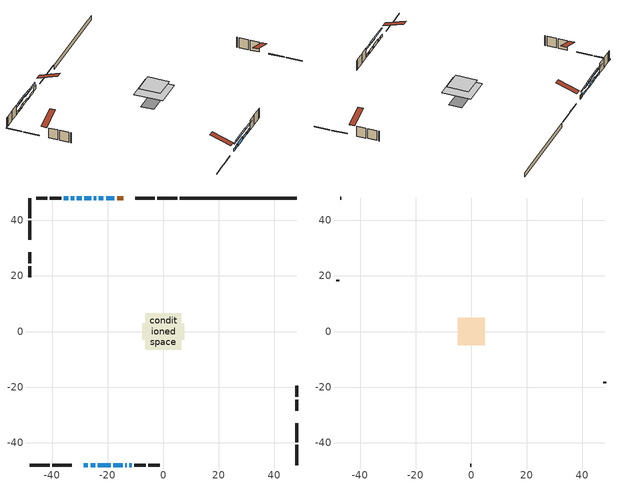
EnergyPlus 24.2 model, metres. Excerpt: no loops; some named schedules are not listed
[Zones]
conditioned space
 floor outside (Floor1 construction): -0.55,-0.55 -0.55,0.55 0.55,0.55 0.55,-0.55 z0.45
 floor adiabatic (AdiabaticFloorConstruction): -6.57,-6.57 -6.57,6.57 6.57,6.57 6.57,-6.57 z2.89
 floor foundation (Slab1 construction): -7.56,-2.96 -7.56,2.96 7.56,2.96 7.56,-2.96 z-1.68
 wall outside (RimJoist1 construction): 5.1,48.09 -2.15,48.09 / -48.09,-48.09 -40.85,-48.09 / -48.09,48.09 -48.09,40.85 / 48.09,-48.09 48.09,-40.85 z0.45:0.75
 wall outside (RimJoist2 construction): -3.08,48.09 -10.02,48.09 / -39.92,-48.09 -32.98,-48.09 / -48.09,39.92 -48.09,32.98 / 48.09,-39.92 48.09,-32.98 z0.45:0.75
 wall outside (AdiabaticWallConstruction 1): -14.4,48.09 -16.64,48.09 z0.45:2.48
 wall outside (AdiabaticWallConstruction): -28.59,-48.09 -27.13,-48.09 / -13.66,-48.09 -13.19,-48.09 z0.45:1.67; -26.2,-48.09 -24.57,-48.09 z0.45:1.87; -23.64,-48.09 -18.92,-48.09 z0.45:2.1; -17.57,48.09 -20.62,48.09 / -32.09,48.09 -33.32,48.09 z0.45:1.29; -17.99,-48.09 -14.59,-48.09 / -12.26,-48.09 -11.29,-48.09 z0.45:1.77; -21.54,48.09 -23.18,48.09 z0.45:0.83; -24.1,48.09 -25.04,48.09 z0.45:1.47; -25.97,48.09 -28.43,48.09 z0.45:1.65; -29.36,48.09 -31.17,48.09 z0.45:1.95; -34.24,48.09 -35.82,48.09 z0.45:1.52
 wall outside (Wall1 construction): -36.75,48.09 -40.83,48.09 / -10.37,-48.09 -6.29,-48.09 / -48.09,28.59 -48.09,24.51 / 48.09,-28.59 48.09,-24.51 z0.45:5.33
 wall outside (Wall2 construction): -41.76,48.09 -45.82,48.09 / -5.36,-48.09 -1.3,-48.09 / -48.09,23.58 -48.09,19.52 / 48.09,-23.58 48.09,-19.52 z0.45:5.33
 wall foundation (FoundationWall1 construction): 6.02,48.09,-1.68 6.02,48.09,0.45 43.88,48.09,0.45 43.88,48.09,0.3 48.09,48.09,0.3 48.09,48.09,-1.68
 window (WindowConstruction 10): -28.59,-48.09 -27.13,-48.09 z0.45:1.67
 window (WindowConstruction 6): -26.2,-48.09 -24.57,-48.09 z0.45:1.87
 window (WindowConstruction 7): -23.64,-48.09 -18.92,-48.09 z0.45:2.1
 window (WindowConstruction 8): -17.57,48.09 -20.62,48.09 z0.45:1.29
 window (WindowConstruction 9): -17.99,-48.09 -14.59,-48.09 z0.45:1.77
 window (WindowConstruction 12): -21.54,48.09 -23.17,48.09 z0.45:0.83
 window (WindowConstruction 11): -13.66,-48.09 -13.19,-48.09 z0.45:1.67
 window (WindowConstruction): -24.1,48.09 -25.04,48.09 z0.45:1.46
 window (WindowConstruction 1): -25.97,48.09 -28.43,48.09 z0.45:1.64
 window (WindowConstruction 2): -29.36,48.09 -31.17,48.09 z0.45:1.95
 window (WindowConstruction 3): -32.1,48.09 -33.32,48.09 z0.45:1.29
 window (WindowConstruction 4): -34.24,48.09 -35.82,48.09 z0.45:1.52
 window (WindowConstruction 5): -12.26,-48.09 -11.3,-48.09 z0.45:1.77
 door (Door): -14.4,48.09 -16.64,48.09 z0.45:2.48
 ceiling adiabatic (AdiabaticFloorConstruction): 6.57,-6.57 6.57,6.57 -6.57,6.57 -6.57,-6.57 z2.89
attic - vented
 floor to conditioned space (Floor2 construction Reversed): -4.92,-4.92 -4.92,4.92 4.92,4.92 4.92,-4.92 z5.33
 wall outside (Wall3 construction): -46.75,48.09 -47.16,48.09 / -0.37,-48.09 0.04,-48.09 / -48.09,18.59 -48.09,18.18 / 48.09,-18.59 48.09,-18.18 z0.45:5.33
 roof outside (Roof1 construction): -13.47,48.09,5.33 -13.47,38.5,8.52 -10.94,38.5,8.52 -10.94,48.09,5.33; -29.52,-48.09,5.33 -29.52,-38.5,8.52 -32.05,-38.5,8.52 -32.05,-48.09,5.33; -48.09,29.52,5.33 -38.5,29.52,8.52 -38.5,32.05,8.52 -48.09,32.05,5.33; 48.09,-29.52,5.33 38.5,-29.52,8.52 38.5,-32.05,8.52 48.09,-32.05,5.33
shading: -21.93,-48.09 -28.84,-48.09 -28.84,-48.5 -21.93,-48.5 z4.51; -16.28,-48.09 -26.28,-48.09 -26.28,-48.5 -16.28,-48.5 z4.74; -23.26,48.09 -14.93,48.09 -14.93,48.5 -23.26,48.5 z3.93; -11.95,-48.09 -20.63,-48.09 -20.63,-48.5 -11.95,-48.5 z4.41; -25.81,48.09 -18.91,48.09 -18.91,48.5 -25.81,48.5 z3.47; -27.68,48.09 -21.46,48.09 -21.46,48.5 -27.68,48.5 z4.1; -31.07,48.09 -23.33,48.09 -23.33,48.5 -31.07,48.5 z4.28; -33.81,48.09 -26.72,48.09 -26.72,48.5 -33.81,48.5 z4.59; -35.95,48.09 -29.46,48.09 -29.46,48.5 -35.95,48.5 z3.93; -38.46,48.09 -31.6,48.09 -31.6,48.5 -38.46,48.5 z4.16; -8.66,-48.09 -14.9,-48.09 -14.9,-48.5 -8.66,-48.5 z4.41
[Building]
Building 1: Terrain=Suburbs
[Site:Location]
London AP_ON: Latitude {deg}=43.03; Longitude {deg}=-81.15; Time Zone {hr}=-5; Elevation {m}=278; Keep Site Location Information=Yes
[Site:GroundTemperature:Shallow]
3.98693, 1.93205, 1.76749, 2.74264, 6.6573, 10.5537, 13.9317, 16.0716, 16.2534, 14.513, 11.2211, 7.44421
[Site:WaterMainsTemperature]
Calculation Method=Schedule; Temperature Schedule=mains temperature schedule
[Material] Roughness=Rough; Thermal Absorptance=0.9
Name | Thickness {m} | Conductivity {W/m-K} | Density {kg/m3} | Specific Heat {J/kg-K} | Solar Absorptance | Visible Absorptance
asphalt or fiberglass shingles | 0.00635 | 0.162714 | 1121.4 | 1465.45 | 0.4 | 0.4
ceiling loosefill ins | 0.254 | 0.0480833 | 16.02 | 1046.75 | 0.7 | 0.7
ceiling stud and cavity | 0.1397 | 0.113016 | 65.682 | 1177.47 | 0.7 | 0.7
concrete 4.0 in. | 0.1016 | 1.803125 | 2242.8 | 837.4 | 0.7 | 0.7
concrete 8.0 in. | 0.2032 | 1.803125 | 2242.8 | 837.4 | 0.7 | 0.7
door material | 0.04445 | 0.053851 | 512.64 | 1214.23 | 0.7 | 0.7
exterior vertical ins | 0.0457286 | 0.029427 | 32.04 | 1214.23 | 0.7 | 0.7
floor covering | 0.0127 | 0.0433444 | 54.468 | 1339.84 | 0.6 | 0.6
floor rigid ins; rim joist rigid ins | 0.051816 | 0.029427 | 32.04 | 1214.23 | 0.7 | 0.7
floor rigid ins 1; wall rigid ins | 0.512978 | 0.029427 | 32.04 | 1214.23 | 0.7 | 0.7
floor stud and cavity | 0.1397 | 0.076345 | 92.3553 | 1139.71 | 0.7 | 0.7
floor stud and cavity 1 | 0.1397 | 1.75129 | 37.0049 | 1207.88 | 0.7 | 0.7
furniture material conditioned space 1 | 0.1524 | 0.115458 | 640.8 | 1214.23 | 0.6 | 0.6
gypsum board | 0.0127 | 0.160291 | 801 | 837.4 | 0.6 | 0.6
gypsum board 1 | 0.0127 | 0.160291 | 801 | 837.4 | 0.7 | 0.7
osb sheathing 0.5 in. | 0.0127 | 0.115458 | 512.64 | 1214.23 | 0.7 | 0.7
osb sheathing 0.75 in. | 0.01905 | 0.115458 | 512.64 | 1214.23 | 0.7 | 0.7
osb sheathing 2.0 in. | 0.0508 | 0.115458 | 512.64 | 1214.23 | 0.7 | 0.7
rim joist stud and cavity | 0.0508 | 0.0405436 | 125.044 | 1163.47 | 0.6 | 0.6
rim joist stud and cavity 1 | 0.0508 | 0.035244 | 125.044 | 1163.47 | 0.6 | 0.6
wall stud and cavity | 0.1397 | 0.0817921 | 139.0536 | 1170.24 | 0.7 | 0.7
wall stud and cavity 1 | 0.1397 | 0.0938917 | 139.0536 | 1170.24 | 0.7 | 0.7
wall stud and cavity 2 | 0.0889 | 6.1454 | 50.32683 | 1063.81 | 0.6 | 0.6
wall stud and cavity 3 | 0.0889 | 0.380278 | 52.3479 | 1209.89 | 0.7 | 0.7
wall stud and cavity 4 | 0.0889 | 0.391764 | 83.0341 | 1211.67 | 0.7 | 0.7
wood siding | 0.0254 | 0.102417 | 544.68 | 1172.36 | 0.4 | 0.4
wood siding 1 | 0.00254 | 0.102417 | 544.68 | 1172.36 | 0.4 | 0.4
wood siding 2; wood siding 3; wood siding 4 | 0.0254 | 0.102417 | 544.68 | 1172.36 | 0.7 | 0.7
[WindowMaterial:SimpleGlazingSystem]
Name | U-Factor {W/m2-K} | Solar Heat Gain Coefficient
WindowMaterial | 2.77711 | 0.52
WindowMaterial 1 | 2.787898 | 0.69
WindowMaterial 10 | 2.969594 | 0.62
WindowMaterial 11 | 3.03319 | 0.56
WindowMaterial 12 | 2.739635 | 0.37
WindowMaterial 2 | 2.7913 | 0.61
WindowMaterial 3 | 2.77768 | 0.53
WindowMaterial 4 | 2.78563 | 0.58
WindowMaterial 5 | 2.78279 | 0.59
WindowMaterial 6 | 2.79017 | 0.6
WindowMaterial 7 | 2.79528 | 0.66
WindowMaterial 8 | 2.78052 | 0.55
WindowMaterial 9 | 2.79017 | 0.63
[Construction]
AdiabaticFloorConstruction: floor stud and cavity 1, floor rigid ins 1, osb sheathing 0.75 in., floor covering
AdiabaticWallConstruction: wood siding 3, wall rigid ins, wall stud and cavity 3, gypsum board
AdiabaticWallConstruction 1: wood siding 4, wall rigid ins, wall stud and cavity 3, gypsum board
Door: door material
Floor1 construction: floor stud and cavity, floor rigid ins, osb sheathing 0.75 in., floor covering
Floor2 construction Reversed: gypsum board, ceiling stud and cavity, ceiling loosefill ins
FoundationWall1 construction: concrete 8.0 in., gypsum board 1
furniture construction conditioned space 1: furniture material conditioned space 1
PartitionWallConstruction: gypsum board, wall stud and cavity 4, gypsum board
RimJoist1 construction: wood siding 2, rim joist rigid ins, osb sheathing 2.0 in., rim joist stud and cavity
RimJoist2 construction: wood siding 2, rim joist rigid ins, osb sheathing 2.0 in., rim joist stud and cavity 1
Roof1 construction: asphalt or fiberglass shingles
Slab1 construction: concrete 4.0 in.
Wall1 construction: wood siding, osb sheathing 0.5 in., wall stud and cavity, gypsum board
Wall2 construction: wood siding, osb sheathing 0.5 in., wall stud and cavity 1, gypsum board
Wall3 construction: wood siding 1, wall stud and cavity 2
WindowConstruction: WindowMaterial
WindowConstruction 1: WindowMaterial 1
WindowConstruction 10: WindowMaterial 10
WindowConstruction 11: WindowMaterial 11
WindowConstruction 12: WindowMaterial 12
WindowConstruction 2: WindowMaterial 2
WindowConstruction 3: WindowMaterial 3
WindowConstruction 4: WindowMaterial 4
WindowConstruction 5: WindowMaterial 5
WindowConstruction 6: WindowMaterial 6
WindowConstruction 7: WindowMaterial 7
WindowConstruction 8: WindowMaterial 8
WindowConstruction 9: WindowMaterial 9
[Zone] Multiplier=1; Part of Total Floor Area=Yes
Name | Volume {m3}
attic - vented | 50.343
conditioned space | 668.8
[Space]
Name | Zone | Volume {m3}
attic - vented 1 | attic - vented | 50.343
conditioned space 1 | conditioned space | 668.8
[ZoneInfiltration:EffectiveLeakageArea]
infil attic - vented 1: Zone or Space=attic - vented 1; Schedule=Always On Discrete; Effective Air Leakage Area {cm2}=4232.29; Stack Coefficient=0.000561468; Wind Coefficient=1.60097e-05
[ZoneMixing]
whole house fan mix: Zone or Space=attic - vented; Schedule=Always On Continuous; Design Flow Rate Calculation Method=Flow/Zone; Design Flow Rate {m3/s}=0; Source Zone or Space=conditioned space
[SurfaceProperty:ExposedFoundationPerimeter]
Slab1: Exposed Perimeter Calculation Method=TotalExposedPerimeter; Total Exposed Perimeter {m}=42.063
[InternalMass] Zone or ZoneList=conditioned space; Space or SpaceList=conditioned space 1
Name | Construction | Surface Area {m2}
furniture mass conditioned space 1 | furniture construction conditioned space 1 | 105.352
partition wall mass | PartitionWallConstruction | 263.379
[Lights]
interior lighting: Zone or ZoneList or Space or SpaceList=conditioned space 1; Schedule=interior lighting schedule; Design Level Calculation Method=LightingLevel; Lighting Level {W}=343.2; Return Air Fraction=0; Fraction Radiant=0.6; Fraction Visible=0.2; Fraction Replaceable=1
[People]
occupants: Zone or ZoneList or Space or SpaceList=conditioned space 1; Number of People Schedule=occupants schedule; Number of People Calculation Method=People; Number of People=3; Fraction Radiant=0.314171; Sensible Heat Fraction=0.56303; Activity Level Schedule=occupants activity schedule; Carbon Dioxide Generation Rate {m3/s-W}=0; Enable ASHRAE 55 Comfort Warnings=No; Mean Radiant Temperature Calculation Type=EnclosureAveraged
[ElectricEquipment] Zone or ZoneList or Space or SpaceList=conditioned space 1; Design Level Calculation Method=EquipmentLevel
Name | Schedule | Design Level {W} | Fraction Latent | Fraction Radiant | Fraction Lost
clothes dryer | clothes dryer schedule | 140.772 | 0.015 | 0.081 | 0.85
clothes washer | clothes washer schedule | 32.1985 | 0.03 | 0.162 | 0.7
cooking range | cooking range schedule | 215.147 | 0.08 | 0.432 | 0.2
dishwasher | dishwasher schedule | 66.8632 | 0.3 | 0.18 | 0.4
fridge | fridge schedule | 72.9452 | 0 | 0.6 | 0
mech vent house fan | mech vent house fan schedule | 0 | 0 | 0 | 1
mech vent house fan cfis | mech vent house fan cfis schedule | 0 | 0 | 0 | 0
misc plug loads | misc plug loads schedule | 494.7 | 0.045 | 0.513 | 0.1
whole house fan | Always On Discrete | 0 | 0 | 0 | 1
[OtherEquipment] Zone or ZoneList or Space or SpaceList=conditioned space 1; Design Level Calculation Method=EquipmentLevel
Name | Fuel Type | Schedule | Design Level {W} | Fraction Latent | Fraction Radiant | Fraction Lost
clothes dryer 1 | Electricity | clothes dryer schedule | 0 | 0.015 | 0.081 | 0.85
cooking range 1 | Electricity | cooking range schedule | 0 | 0.08 | 0.432 | 0.2
general water use latent | None | general water use schedule | 62.594 | 1 | 0 | 0
general water use sensible | None | general water use schedule | -61.6891 | 0 | 0.6 | 0
mech vent house fan latent load | None | Always On Discrete | 0 | 1 | 0 | 0
mech vent house fan sensible load | None | Always On Discrete | 0 | 0 | 0 | 0
water heater energy adjustment1 | NaturalGas | Always On Discrete | 0.01 | 0 | 0 | 1
[ZoneInfiltration:DesignFlowRate] Zone or ZoneList or Space or SpaceList=conditioned space 1; Schedule=Always On Discrete; Design Flow Rate Calculation Method=Flow/Zone; Design Flow Rate {m3/s}=0
infil flow; natural vent flow; whole house fan flow
[AvailabilityManager:Scheduled]
central ac and furnace airloop Availability Manager: Schedule=Always On Discrete
[Foundation:Kiva]
Foundation Kiva 1: Initial Indoor Air Temperature {C}=18; Wall Height Above Grade {m}=0.450007; Wall Depth Below Slab {m}=0.2032; Custom Block Material Name 1=exterior vertical ins; Custom Block Depth 1 {m}=2.13; Custom Block X Position 1 {m}=0.2159; Custom Block Z Position 1 {m}=0
[Foundation:Kiva:Settings]
Soil Conductivity {W/m-K}=0.849921; Soil Density {kg/m3}=1842.3; Soil Specific Heat {J/kg-K}=418.7; Ground Solar Absorptivity=0.9; Ground Thermal Absorptivity=0.9; Ground Surface Roughness {m}=0.03; Far-Field Width {m}=40; Deep-Ground Boundary Condition=ZeroFlux; Deep-Ground Depth {m}=40; Minimum Cell Dimension {m}=0.2; Maximum Cell Growth Coefficient=3; Simulation Timestep=Timestep
[Exterior:Lights]
exterior lighting: Schedule=exterior lighting schedule; Design Level {W}=75.6
[EnergyManagementSystem:GlobalVariable]
central_ac_and_furnace_airloop_Fan_RTF
infil_program_Qfan
infil_program_Qinf
natural_vent_program_Qnv
natural_vent_program_Qwhf
[EnergyManagementSystem:Sensor]
Name | Output:Variable or Output:Meter Index Key | Output:Variable or Output:Meter
airflow_gain | infil flow | Infiltration Sensible Heat Gain Energy
airflow_gain_1 | natural vent flow | Infiltration Sensible Heat Gain Energy
airflow_gain_2 | whole house fan flow | Infiltration Sensible Heat Gain Energy
airflow_loss | infil flow | Infiltration Sensible Heat Loss Energy
airflow_loss_1 | natural vent flow | Infiltration Sensible Heat Loss Energy
airflow_loss_2 | whole house fan flow | Infiltration Sensible Heat Loss Energy
clg_load_cond |  | Cooling:EnergyTransfer:Zone:CONDITIONED SPACE
clg_sp_s; clg_sp_s_1 | cooling setpoint | Schedule Value
clothes_dryer_exhaust_0_sch_s | clothes dryer exhaust 0 schedule | Schedule Value
cool_season | cooling season schedule | Schedule Value
htg_load_cond |  | Heating:EnergyTransfer:Zone:CONDITIONED SPACE
htg_sp_s; htg_sp_s_1 | heating setpoint | Schedule Value
ig_ee_conv | clothes dryer | Electric Equipment Convective Heating Energy
ig_ee_conv_2 | cooking range | Electric Equipment Convective Heating Energy
ig_ee_conv_4 | fridge | Electric Equipment Convective Heating Energy
ig_ee_conv_5 | misc plug loads | Electric Equipment Convective Heating Energy
ig_ee_conv_6 | whole house fan | Electric Equipment Convective Heating Energy
ig_ee_rad | clothes dryer | Electric Equipment Radiant Heating Energy
ig_ee_rad_2 | cooking range | Electric Equipment Radiant Heating Energy
ig_ee_rad_4 | fridge | Electric Equipment Radiant Heating Energy
ig_ee_rad_5 | misc plug loads | Electric Equipment Radiant Heating Energy
ig_ee_rad_6 | whole house fan | Electric Equipment Radiant Heating Energy
ig_lgt_conv | interior lighting | Lights Convective Heating Energy
ig_lgt_rad | interior lighting | Lights Radiant Heating Energy
ig_lgt_vis | interior lighting | Lights Visible Radiation Heating Energy
ig_oe_conv | clothes dryer 1 | Other Equipment Convective Heating Energy
ig_oe_conv_1 | cooking range 1 | Other Equipment Convective Heating Energy
ig_oe_conv_2 | general water use latent | Other Equipment Convective Heating Energy
ig_oe_conv_3 | general water use sensible | Other Equipment Convective Heating Energy
ig_oe_conv_4 | water heater energy adjustment1 | Other Equipment Convective Heating Energy
ig_oe_rad | clothes dryer 1 | Other Equipment Radiant Heating Energy
ig_oe_rad_1 | cooking range 1 | Other Equipment Radiant Heating Energy
ig_oe_rad_2 | general water use latent | Other Equipment Radiant Heating Energy
ig_oe_rad_3 | general water use sensible | Other Equipment Radiant Heating Energy
ig_oe_rad_4 | water heater energy adjustment1 | Other Equipment Radiant Heating Energy
ig_ppl_conv | occupants | People Convective Heating Energy
ig_ppl_rad | occupants | People Radiant Heating Energy
im_conv | furniture mass conditioned space 1 | Surface Inside Face Convection Heat Gain Energy
im_conv_1 | partition wall mass | Surface Inside Face Convection Heat Gain Energy
im_ig | furniture mass conditioned space 1 | Surface Inside Face Internal Gains Radiation Heat Gain Energy
im_ig_1 | partition wall mass | Surface Inside Face Internal Gains Radiation Heat Gain Energy
im_lgt | furniture mass conditioned space 1 | Surface Inside Face Lights Radiation Heat Gain Energy
im_lgt_1 | partition wall mass | Surface Inside Face Lights Radiation Heat Gain Energy
im_sol | furniture mass conditioned space 1 | Surface Inside Face Solar Radiation Heat Gain Energy
im_sol_1 | partition wall mass | Surface Inside Face Solar Radiation Heat Gain Energy
im_surf | furniture mass conditioned space 1 | Surface Inside Face Net Surface Thermal Radiation Heat Gain Energy
im_surf_1 | partition wall mass | Surface Inside Face Net Surface Thermal Radiation Heat Gain Energy
mv_conv | mech vent house fan | Electric Equipment Convective Heating Energy
mv_conv_1 | mech vent house fan cfis | Electric Equipment Convective Heating Energy
mv_conv_2 | mech vent house fan latent load | Other Equipment Convective Heating Energy
mv_conv_3 | mech vent house fan sensible load | Other Equipment Convective Heating Energy
mv_rad | mech vent house fan | Electric Equipment Radiant Heating Energy
mv_rad_1 | mech vent house fan cfis | Electric Equipment Radiant Heating Energy
mv_rad_2 | mech vent house fan latent load | Other Equipment Radiant Heating Energy
mv_rad_3 | mech vent house fan sensible load | Other Equipment Radiant Heating Energy
natural_vent_s | natural vent schedule | Schedule Value
out_pb_s |  | Site Outdoor Air Barometric Pressure
out_wt_s |  | Site Outdoor Air Humidity Ratio
site_vw_s |  | Site Wind Speed
ss_back_out | Window1 | Surface Window Shortwave from Zone Back Out Window Heat Transfer Rate
ss_back_out_1 | Window10 | Surface Window Shortwave from Zone Back Out Window Heat Transfer Rate
ss_back_out_10 | Window7 | Surface Window Shortwave from Zone Back Out Window Heat Transfer Rate
ss_back_out_11 | Window8 | Surface Window Shortwave from Zone Back Out Window Heat Transfer Rate
ss_back_out_12 | Window9 | Surface Window Shortwave from Zone Back Out Window Heat Transfer Rate
ss_back_out_2 | Window11 | Surface Window Shortwave from Zone Back Out Window Heat Transfer Rate
ss_back_out_3 | Window13 | Surface Window Shortwave from Zone Back Out Window Heat Transfer Rate
ss_back_out_4 | Window15 | Surface Window Shortwave from Zone Back Out Window Heat Transfer Rate
ss_back_out_5 | Window17 | Surface Window Shortwave from Zone Back Out Window Heat Transfer Rate
ss_back_out_6 | Window3 | Surface Window Shortwave from Zone Back Out Window Heat Transfer Rate
ss_back_out_7 | Window4 | Surface Window Shortwave from Zone Back Out Window Heat Transfer Rate
ss_back_out_8 | Window5 | Surface Window Shortwave from Zone Back Out Window Heat Transfer Rate
ss_back_out_9 | Window6 | Surface Window Shortwave from Zone Back Out Window Heat Transfer Rate
ss_conv | Door1 | Surface Inside Face Convection Heat Gain Energy
ss_conv_1 | Window1 | Surface Inside Face Convection Heat Gain Energy
ss_conv_10 | Window6 | Surface Inside Face Convection Heat Gain Energy
ss_conv_11 | Window7 | Surface Inside Face Convection Heat Gain Energy
ss_conv_12 | Window8 | Surface Inside Face Convection Heat Gain Energy
ss_conv_13 | Window9 | Surface Inside Face Convection Heat Gain Energy
ss_conv_2 | Window10 | Surface Inside Face Convection Heat Gain Energy
ss_conv_3 | Window11 | Surface Inside Face Convection Heat Gain Energy
ss_conv_4 | Window13 | Surface Inside Face Convection Heat Gain Energy
ss_conv_5 | Window15 | Surface Inside Face Convection Heat Gain Energy
ss_conv_6 | Window17 | Surface Inside Face Convection Heat Gain Energy
ss_conv_7 | Window3 | Surface Inside Face Convection Heat Gain Energy
ss_conv_8 | Window4 | Surface Inside Face Convection Heat Gain Energy
ss_conv_9 | Window5 | Surface Inside Face Convection Heat Gain Energy
ss_ig | Door1 | Surface Inside Face Internal Gains Radiation Heat Gain Energy
ss_ig_1 | Window1 | Surface Inside Face Internal Gains Radiation Heat Gain Energy
ss_ig_10 | Window6 | Surface Inside Face Internal Gains Radiation Heat Gain Energy
ss_ig_11 | Window7 | Surface Inside Face Internal Gains Radiation Heat Gain Energy
ss_ig_12 | Window8 | Surface Inside Face Internal Gains Radiation Heat Gain Energy
ss_ig_13 | Window9 | Surface Inside Face Internal Gains Radiation Heat Gain Energy
ss_ig_2 | Window10 | Surface Inside Face Internal Gains Radiation Heat Gain Energy
ss_ig_3 | Window11 | Surface Inside Face Internal Gains Radiation Heat Gain Energy
ss_ig_4 | Window13 | Surface Inside Face Internal Gains Radiation Heat Gain Energy
ss_ig_5 | Window15 | Surface Inside Face Internal Gains Radiation Heat Gain Energy
ss_ig_6 | Window17 | Surface Inside Face Internal Gains Radiation Heat Gain Energy
ss_ig_7 | Window3 | Surface Inside Face Internal Gains Radiation Heat Gain Energy
ss_ig_8 | Window4 | Surface Inside Face Internal Gains Radiation Heat Gain Energy
ss_ig_9 | Window5 | Surface Inside Face Internal Gains Radiation Heat Gain Energy
ss_lgt | Door1 | Surface Inside Face Lights Radiation Heat Gain Energy
ss_sol | Door1 | Surface Inside Face Solar Radiation Heat Gain Energy
ss_surf | Door1 | Surface Inside Face Net Surface Thermal Radiation Heat Gain Energy
ss_surf_1 | Window1 | Surface Inside Face Net Surface Thermal Radiation Heat Gain Energy
ss_surf_10 | Window6 | Surface Inside Face Net Surface Thermal Radiation Heat Gain Energy
ss_surf_11 | Window7 | Surface Inside Face Net Surface Thermal Radiation Heat Gain Energy
ss_surf_12 | Window8 | Surface Inside Face Net Surface Thermal Radiation Heat Gain Energy
ss_surf_13 | Window9 | Surface Inside Face Net Surface Thermal Radiation Heat Gain Energy
ss_surf_2 | Window10 | Surface Inside Face Net Surface Thermal Radiation Heat Gain Energy
ss_surf_3 | Window11 | Surface Inside Face Net Surface Thermal Radiation Heat Gain Energy
ss_surf_4 | Window13 | Surface Inside Face Net Surface Thermal Radiation Heat Gain Energy
ss_surf_5 | Window15 | Surface Inside Face Net Surface Thermal Radiation Heat Gain Energy
ss_surf_6 | Window17 | Surface Inside Face Net Surface Thermal Radiation Heat Gain Energy
ss_surf_7 | Window3 | Surface Inside Face Net Surface Thermal Radiation Heat Gain Energy
ss_surf_8 | Window4 | Surface Inside Face Net Surface Thermal Radiation Heat Gain Energy
ss_surf_9 | Window5 | Surface Inside Face Net Surface Thermal Radiation Heat Gain Energy
ss_trans_in | Window1 | Surface Window Transmitted Solar Radiation Rate
ss_trans_in_1 | Window10 | Surface Window Transmitted Solar Radiation Rate
ss_trans_in_10 | Window7 | Surface Window Transmitted Solar Radiation Rate
ss_trans_in_11 | Window8 | Surface Window Transmitted Solar Radiation Rate
ss_trans_in_12 | Window9 | Surface Window Transmitted Solar Radiation Rate
ss_trans_in_2 | Window11 | Surface Window Transmitted Solar Radiation Rate
ss_trans_in_3 | Window13 | Surface Window Transmitted Solar Radiation Rate
ss_trans_in_4 | Window15 | Surface Window Transmitted Solar Radiation Rate
ss_trans_in_5 | Window17 | Surface Window Transmitted Solar Radiation Rate
ss_trans_in_6 | Window3 | Surface Window Transmitted Solar Radiation Rate
ss_trans_in_7 | Window4 | Surface Window Transmitted Solar Radiation Rate
ss_trans_in_8 | Window5 | Surface Window Transmitted Solar Radiation Rate
ss_trans_in_9 | Window6 | Surface Window Transmitted Solar Radiation Rate
ss_trans_out | Window1 | Surface Inside Face Initial Transmitted Diffuse Transmitted Out Window Solar Radiation Rate
ss_trans_out_1 | Window10 | Surface Inside Face Initial Transmitted Diffuse Transmitted Out Window Solar Radiation Rate
ss_trans_out_10 | Window7 | Surface Inside Face Initial Transmitted Diffuse Transmitted Out Window Solar Radiation Rate
ss_trans_out_11 | Window8 | Surface Inside Face Initial Transmitted Diffuse Transmitted Out Window Solar Radiation Rate
ss_trans_out_12 | Window9 | Surface Inside Face Initial Transmitted Diffuse Transmitted Out Window Solar Radiation Rate
ss_trans_out_2 | Window11 | Surface Inside Face Initial Transmitted Diffuse Transmitted Out Window Solar Radiation Rate
ss_trans_out_3 | Window13 | Surface Inside Face Initial Transmitted Diffuse Transmitted Out Window Solar Radiation Rate
ss_trans_out_4 | Window15 | Surface Inside Face Initial Transmitted Diffuse Transmitted Out Window Solar Radiation Rate
ss_trans_out_5 | Window17 | Surface Inside Face Initial Transmitted Diffuse Transmitted Out Window Solar Radiation Rate
ss_trans_out_6 | Window3 | Surface Inside Face Initial Transmitted Diffuse Transmitted Out Window Solar Radiation Rate
ss_trans_out_7 | Window4 | Surface Inside Face Initial Transmitted Diffuse Transmitted Out Window Solar Radiation Rate
ss_trans_out_8 | Window5 | Surface Inside Face Initial Transmitted Diffuse Transmitted Out Window Solar Radiation Rate
